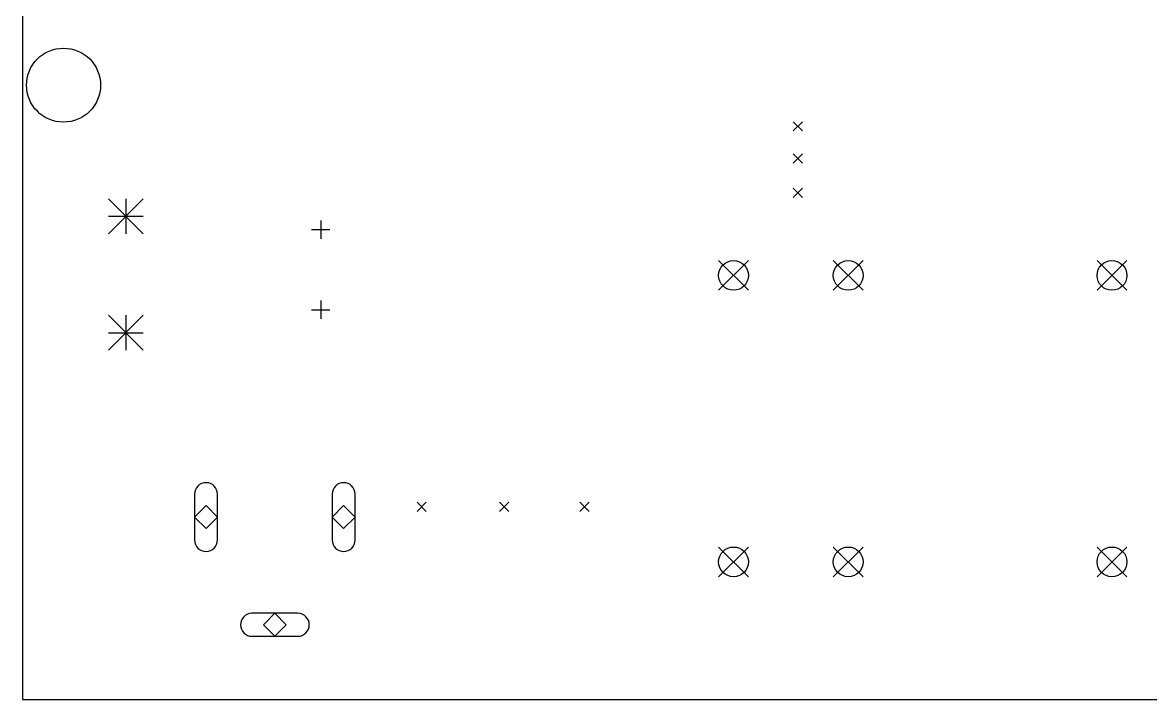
# Model space of a CAD drawing. Extents: x 148 to 248, y -152 to -40.
# Drawn here: x 150 to 199.18, y -125 to -95.47 of the extents above; entities that cross this region are included whole.
import ezdxf

# ---------------------------------------------------------------- set-up
doc = ezdxf.new("R2010")
doc.units = 0
doc.layers.add('BLACK', color=7, linetype='CONTINUOUS')

msp = doc.modelspace()

# ---------------------------------------------------------------- linework, layer by layer
at = {"layer": 'BLACK', "linetype": 'CONTINUOUS'}
for p, q in [((150, -40), (150, -125)), ((183.6, -99.8), (184, -100.2)), ((184, -99.8), (183.6, -100.2)), ((183.6, -101.2), (184, -101.6)), ((184, -101.2), (183.6, -101.6)), ((183.6, -102.7), (184, -103.1)), ((184, -102.7), (183.6, -103.1)), ((153.74, -103.16), (155.26, -104.68)), ((155.26, -103.16), (153.74, -104.68)), ((154.5, -103.16), (154.5, -104.68)), ((153.74, -103.92), (155.26, -103.92)), ((163, -104.1), (163, -104.9)), ((162.6, -104.5), (163.4, -104.5)), ((180.35, -105.85), (181.65, -107.15)), ((181.65, -105.85), (180.35, -107.15)), ((185.35, -105.85), (186.65, -107.15)), ((186.65, -105.85), (185.35, -107.15)), ((196.85, -105.85), (198.15, -107.15)), ((198.15, -105.85), (196.85, -107.15)), ((163, -107.6), (163, -108.4)), ((162.6, -108), (163.4, -108)), ((153.74, -108.24), (155.26, -109.76)), ((155.26, -108.24), (153.74, -109.76)), ((154.5, -108.24), (154.5, -109.76)), ((153.74, -109), (155.26, -109)), ((157.5, -116.0425), (157.5, -118.0425)), ((158.5, -118.0425), (158.5, -116.0425)), ((163.5, -116.0425), (163.5, -118.0425)), ((164.5, -118.0425), (164.5, -116.0425)), ((158, -116.5425), (157.5, -117.0425)), ((158.5, -117.0425), (158, -116.5425)), ((164, -116.5425), (163.5, -117.0425)), ((164.5, -117.0425), (164, -116.5425)), ((167.2, -116.4), (167.6, -116.8)), ((167.6, -116.4), (167.2, -116.8)), ((170.8, -116.4), (171.2, -116.8)), ((171.2, -116.4), (170.8, -116.8)), ((174.3, -116.4), (174.7, -116.8)), ((174.7, -116.4), (174.3, -116.8)), ((157.5, -117.0425), (158, -117.5425)), ((158, -117.5425), (158.5, -117.0425)), ((163.5, -117.0425), (164, -117.5425)), ((164, -117.5425), (164.5, -117.0425)), ((180.35, -118.35), (181.65, -119.65)), ((181.65, -118.35), (180.35, -119.65)), ((185.35, -118.35), (186.65, -119.65)), ((186.65, -118.35), (185.35, -119.65)), ((196.85, -118.35), (198.15, -119.65)), ((198.15, -118.35), (196.85, -119.65)), ((162, -121.2425), (160, -121.2425)), ((161, -121.2425), (160.5, -121.7425)), ((161.5, -121.7425), (161, -121.2425)), ((160.5, -121.7425), (161, -122.2425)), ((161, -122.2425), (161.5, -121.7425)), ((160, -122.2425), (162, -122.2425)), ((150, -125), (248, -125))]:
    msp.add_line(p, q, dxfattribs=at)
at = {"layer": 'BLACK'}
for centre, radius in [((151.785786, -98.2), 1.614214), ((181, -106.5), 0.65), ((186, -106.5), 0.65), ((197.5, -106.5), 0.65), ((181, -119), 0.65), ((186, -119), 0.65), ((197.5, -119), 0.65)]:
    msp.add_circle(centre, radius, dxfattribs=at)
for centre, start, end in [((158, -116.0425), 0, 180), ((164, -116.0425), 0, 180), ((158, -118.0425), -180, 0), ((164, -118.0425), -180, 0), ((160, -121.7425), 90, 270), ((162, -121.7425), -90, 90)]:
    msp.add_arc(centre, 0.5, start, end, dxfattribs=at)

doc.saveas('drawing.dxf')
